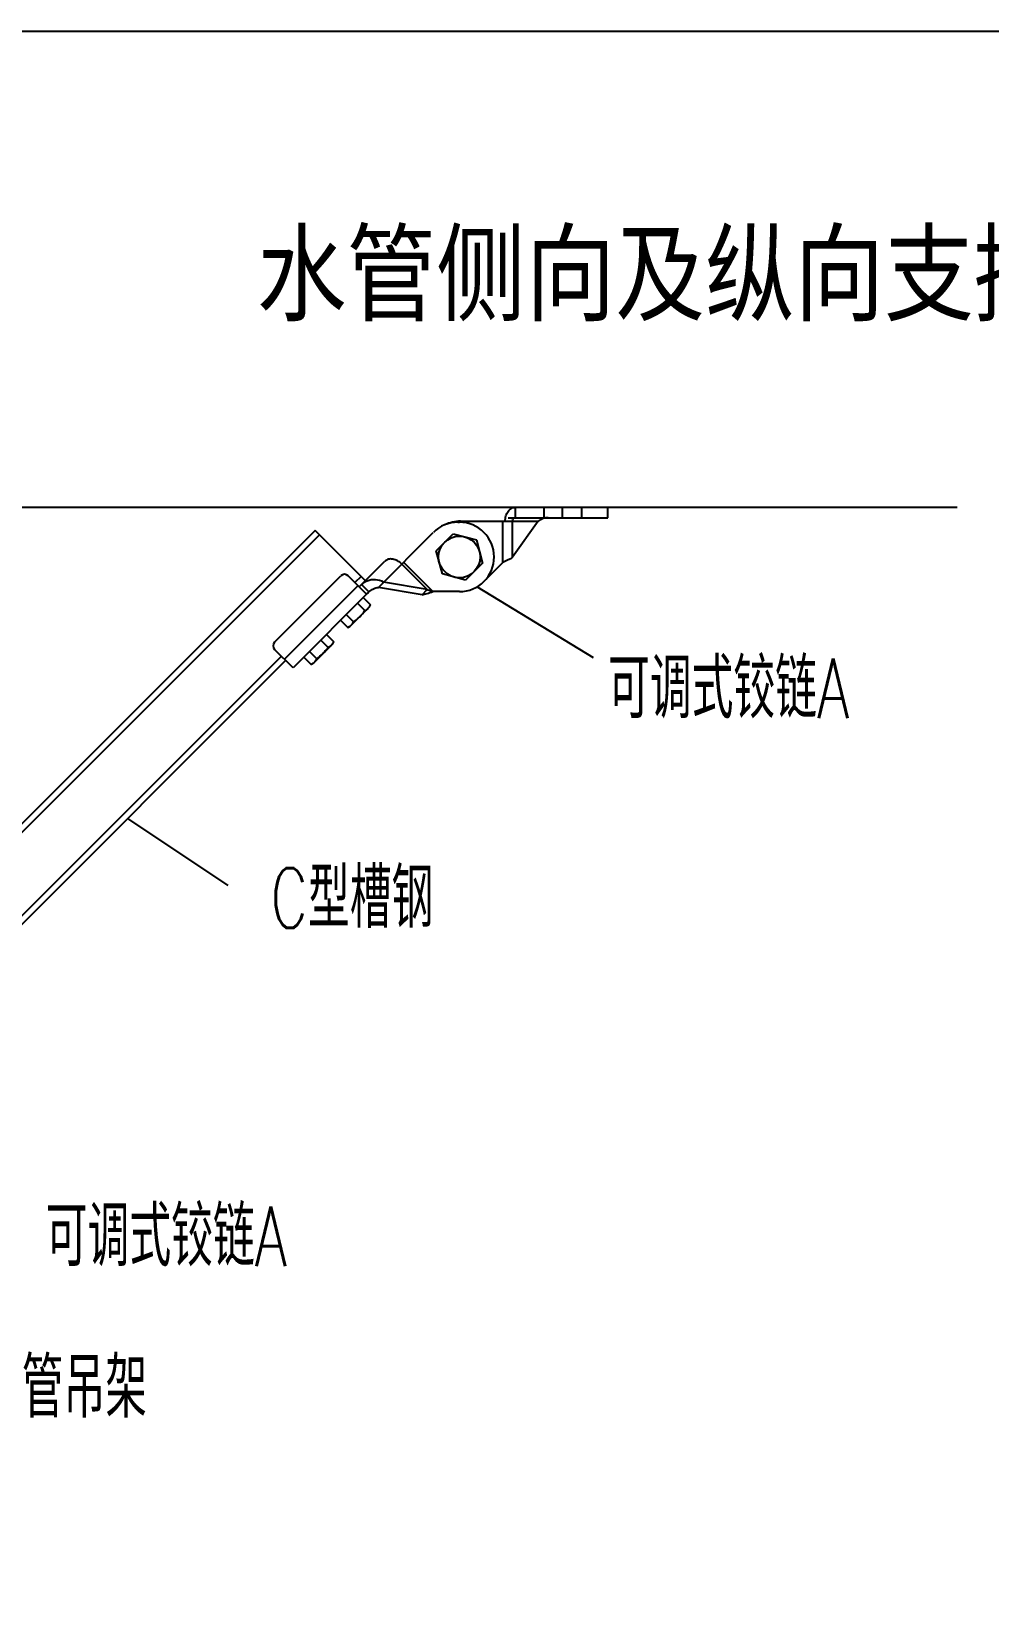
# Model space of a CAD drawing. Extents: x 1031190 to 1725648, y 733081 to 1571294.
# Drawn here: x 1157193 to 1163609, y 1246313 to 1256793 of the extents above; entities that cross this region are included whole.
import ezdxf

# ---------------------------------------------------------------- set-up
doc = ezdxf.new("R2010")
doc.units = 0
doc.header["$LTSCALE"] = 1000
doc.header["$MEASUREMENT"] = 0
doc.layers.add('bz', color=2, linetype='Continuous')
doc.layers.add('W_DIM', color=4, linetype='Continuous')
doc.styles.get("Standard").update_dxf_attribs({"font": 'gbenor.shx', "bigfont": 'gbcbig.shx'})
doc.styles.add('wwp100', font='txt.shx', dxfattribs={"width": 0.7, "height": 400, "bigfont": 'hztxt.shx'})
doc.styles.add('中西文等高字体', font='HZTXT_E.shx', dxfattribs={"width": 0.7, "height": 4, "bigfont": 'hztxt.shx'})
doc.dimstyles.get("Standard").update_dxf_attribs({"dimtxt": 0.18, "dimasz": 0.18, "dimexe": 0.18, "dimexo": 0.0625, "dimgap": 0.09, "dimtad": 0, "dimtih": 1, "dimtoh": 1, "dimdec": 4, "dimzin": 0, "dimdsep": 46, "dimtxsty": 'Standard', "dimcen": 0.09, "dimadec": 0, "dimazin": 0, "dimtfac": 1, "dimtdec": 4, "dimtofl": 0, "dimtmove": 0, "dimatfit": 3, "dimfxl": 0, "dimtolj": 1, "dimtzin": 0, "dimarcsym": 0})

msp = doc.modelspace()

# ---------------------------------------------------------------- linework, layer by layer
at = {"linetype": 'Continuous'}
for p, q in [((1160431.4, 1253606.4), (1160431.4, 1253536.7)), ((1160431.4, 1253606.4), (1161052, 1253606.4)), ((1160623.5, 1253606.4), (1160623.5, 1253536.7)), ((1160746.7, 1253606.4), (1160746.7, 1253536.7)), ((1160877.8, 1253536.7), (1160877.8, 1253606.4)), ((1161052, 1253536.7), (1161052, 1253606.4)), ((1160048.7, 1253506.3), (1160058.9, 1253506.3)), ((1160066, 1253513.5), (1160586.1, 1253513.5)), ((1160349.3, 1253235.8), (1160349.3, 1253513.5)), ((1160384.9, 1253536.7), (1160431.4, 1253536.7)), ((1160586.1, 1253513.5), (1160415, 1253271.5)), ((1160415, 1253271.5), (1160415, 1253513.5)), ((1160431.4, 1253536.7), (1161052, 1253536.7)), ((1159092.8, 1253451.5), (1155908, 1250266.7)), ((1159121.5, 1253422.8), (1155936.7, 1250237.9)), ((1159429.6, 1253114.8), (1159092.8, 1253451.5)), ((1159516.7, 1253070.5), (1159884.4, 1253438.2)), ((1159903.4, 1253315.6), (1160017.2, 1253429.4)), ((1160017.2, 1253429.4), (1160172.7, 1253387.8)), ((1160172.7, 1253387.8), (1160214.3, 1253232.3)), ((1159388.5, 1253073.7), (1159560.4, 1253245.6)), ((1159945.1, 1253160.1), (1159903.4, 1253315.6)), ((1158821.7, 1252704.1), (1159265.3, 1253147.6)), ((1159435.4, 1253026.8), (1159314.6, 1253147.6)), ((1159400.8, 1253143.5), (1159359.7, 1253102.4)), ((1159672.6, 1253226.3), (1159843.7, 1253055.2)), ((1159880.5, 1253041.6), (1159684.2, 1253238)), ((1160100.5, 1253118.5), (1159945.1, 1253160.1)), ((1160214.3, 1253232.3), (1160100.5, 1253118.5)), ((1160349.3, 1253235.8), (1160223.1, 1253109.7)), ((1158887.5, 1252589.1), (1159380.3, 1253081.9)), ((1159453, 1253039.6), (1158945, 1252531.6)), ((1159453, 1253039.6), (1159403.7, 1253088.9)), ((1159808.8, 1253020.4), (1159516.7, 1253070.5)), ((1159843.7, 1253055.2), (1159551.6, 1253105.4)), ((1159808.8, 1253020.4), (1159843.7, 1253055.2)), ((1160058.9, 1253041.6), (1159880.5, 1253041.6)), ((1159326.1, 1252807.6), (1159457.5, 1252939)), ((1159377.1, 1252963.8), (1159426, 1252914.9)), ((1159415.1, 1253001.7), (1159464, 1252952.9)), ((1159457.5, 1252939), (1159464, 1252952.9)), ((1159263.3, 1252850), (1159312.2, 1252801.1)), ((1159301.3, 1252887.9), (1159350.1, 1252839)), ((1159168.7, 1252755.3), (1159217.5, 1252706.4)), ((1159326.1, 1252807.6), (1159312.2, 1252801.1)), ((1158945, 1252531.6), (1158821.7, 1252654.8)), ((1159054.9, 1252641.5), (1159103.7, 1252592.6)), ((1159079.7, 1252561.2), (1159211.1, 1252692.6)), ((1159130.7, 1252717.4), (1159179.6, 1252668.5)), ((1159211.1, 1252692.6), (1159217.5, 1252706.4)), ((1158866.9, 1252609.6), (1156749.9, 1250492.6)), ((1158895.7, 1252580.9), (1156778.6, 1250463.8)), ((1159016.9, 1252603.6), (1159065.8, 1252554.7)), ((1159079.7, 1252561.2), (1159065.8, 1252554.7))]:
    msp.add_line(p, q, dxfattribs=at)
msp.add_lwpolyline([(1152561.3, 1256792.8), (1171561.9, 1256792.8), (1171557.7, 1241937.5), (1152561.3, 1241937.5)], close=True)
msp.add_circle((1160058.9, 1253274), 139.4, dxfattribs=at)
for centre, radius, start, end in [((1160048.7, 1253274), 232.3, 90, 135), ((1160066, 1253281.1), 232.3, 90, 117.00029), ((1160058.9, 1253274), 232.3, 270, 90), ((1159289.9, 1253123), 34.8, 45, 135), ((1158846.4, 1252679.4), 34.8, 135, 225)]:
    msp.add_arc(centre, radius, start, end, dxfattribs=at)
for points, knots in [([(1160365.7, 1253513.5), (1160365.7, 1253525.4), (1160368.8, 1253548.7), (1160382.6, 1253579.1), (1160404, 1253600.7), (1160422.7, 1253606.4), (1160431.4, 1253606.4)], [0, 0, 0, 0, 0.2879693, 0.555344, 0.7905333, 1, 1, 1, 1]), ([(1160415, 1253513.5), (1160415, 1253519.2), (1160417.2, 1253529.8), (1160426.9, 1253536.7), (1160431.4, 1253536.7)], [0, 0, 0, 0, 0.5597603, 1, 1, 1, 1]), ([(1160624.5, 1253532.7), (1160620.9, 1253531.6), (1160607.2, 1253526.9), (1160594.6, 1253519.6), (1160586.1, 1253513.5)], [0, 0, 0, 0, 0.2652356, 1, 1, 1, 1]), ([(1159672.6, 1253226.3), (1159664.1, 1253234.8), (1159645.5, 1253249), (1159614.2, 1253260.8), (1159583.8, 1253261), (1159566.5, 1253251.7), (1159560.4, 1253245.6)], [0, 0, 0, 0, 0.2879707, 0.5553439, 0.7905323, 1, 1, 1, 1]), ([(1160415, 1253271.5), (1160405.4, 1253264.8), (1160383.6, 1253252.6), (1160361.2, 1253241.6), (1160349.3, 1253235.8)], [0, 0, 0, 0, 0.4682186, 1, 1, 1, 1]), ([(1159440.6, 1253112.8), (1159437.1, 1253111.4), (1159423.7, 1253105.5), (1159411.5, 1253096.7), (1159403.7, 1253088.9)], [0, 0, 0, 0, 0.2529073, 1, 1, 1, 1]), ([(1159453, 1253039.6), (1159449.4, 1253036), (1159445.7, 1253031.7), (1159437, 1253025.2), (1159435.4, 1253026.8)], [0, 0, 0, 0, 0.6932466, 1, 1, 1, 1]), ([(1159551.6, 1253105.4), (1159534.5, 1253113.6), (1159497.3, 1253124.3), (1159458.2, 1253119.6), (1159440.6, 1253112.8)], [0, 0, 0, 0, 0.5007687, 1, 1, 1, 1]), ([(1159453, 1253039.6), (1159461.8, 1253048.5), (1159482.1, 1253062.3), (1159505.5, 1253068.7), (1159516.7, 1253070.5)], [0, 0, 0, 0, 0.5225162, 1, 1, 1, 1]), ([(1159808.8, 1253020.4), (1159820.3, 1253022.5), (1159844.4, 1253029.2), (1159868, 1253037.3), (1159880.5, 1253041.6)], [0, 0, 0, 0, 0.4682186, 1, 1, 1, 1]), ([(1159880.5, 1253041.6), (1159877.3, 1253042.7), (1159864.9, 1253046.7), (1159852.5, 1253051.1), (1159843.7, 1253055.2)], [0, 0, 0, 0, 0.254643, 1, 1, 1, 1]), ([(1159448.7, 1252930.2), (1159450.3, 1252931.8), (1159456.4, 1252938.6), (1159461, 1252946.6), (1159464, 1252952.9)], [0, 0, 0, 0, 0.2463224, 1, 1, 1, 1]), ([(1159334.9, 1252816.4), (1159336.5, 1252818), (1159342.6, 1252824.8), (1159347.2, 1252832.8), (1159350.1, 1252839)], [0, 0, 0, 0, 0.2463224, 1, 1, 1, 1]), ([(1159426, 1252914.9), (1159428.1, 1252915.9), (1159436.3, 1252920), (1159443.9, 1252925.4), (1159448.7, 1252930.2)], [0, 0, 0, 0, 0.2556987, 1, 1, 1, 1]), ([(1159312.2, 1252801.1), (1159313.4, 1252801.7), (1159317.9, 1252803.9), (1159322.3, 1252806.4), (1159325.4, 1252808.6)], [0, 0, 0, 0, 0.2533457, 1, 1, 1, 1]), ([(1159179.6, 1252668.5), (1159181.7, 1252669.5), (1159189.9, 1252673.6), (1159197.5, 1252679), (1159202.3, 1252683.8)], [0, 0, 0, 0, 0.2556987, 1, 1, 1, 1]), ([(1159202.3, 1252683.8), (1159203.9, 1252685.4), (1159210, 1252692.2), (1159214.6, 1252700.2), (1159217.5, 1252706.4)], [0, 0, 0, 0, 0.2463224, 1, 1, 1, 1]), ([(1159065.8, 1252554.7), (1159067, 1252555.2), (1159071.5, 1252557.5), (1159075.9, 1252560), (1159079, 1252562.1)], [0, 0, 0, 0, 0.2533457, 1, 1, 1, 1]), ([(1159088.5, 1252570), (1159090.1, 1252571.6), (1159096.2, 1252578.4), (1159100.8, 1252586.4), (1159103.7, 1252592.6)], [0, 0, 0, 0, 0.2463224, 1, 1, 1, 1])]:
    msp.add_open_spline(points, degree=3, knots=knots, dxfattribs=at)
for points in [[(1160653, 1253536.7), (1160643.4, 1253536.7), (1160633.7, 1253535.3), (1160624.5, 1253532.7)], [(1159350.1, 1252839), (1159364.9, 1252849.3), (1159379.1, 1252860.6), (1159391.8, 1252873.3)], [(1159391.8, 1252873.3), (1159404.5, 1252886), (1159415.8, 1252900.1), (1159426, 1252914.9)], [(1159325.4, 1252808.6), (1159328.8, 1252810.9), (1159332, 1252813.5), (1159334.9, 1252816.4)], [(1159103.7, 1252592.6), (1159118.5, 1252602.9), (1159132.7, 1252614.2), (1159145.4, 1252626.9)], [(1159145.4, 1252626.9), (1159158.1, 1252639.6), (1159169.4, 1252653.7), (1159179.6, 1252668.5)], [(1159079, 1252562.1), (1159082.4, 1252564.5), (1159085.6, 1252567.1), (1159088.5, 1252570)]]:
    msp.add_open_spline(points, degree=3, dxfattribs=at)
at = {"layer": 'bz'}
msp.add_line((1153126.6, 1253606.4), (1163391, 1253606.4), dxfattribs=at)

# ---------------------------------------------------------------- texts
at = {"layer": 'bz', "color": 7, "style": '中西文等高字体'}
msp.add_text('水管侧向及纵向支撑', height=600, dxfattribs=at).set_placement((1158702.9, 1254851.6))
at = {"layer": 'W_DIM', "color": 7, "style": 'wwp100', "width": 0.7}
for s, p in [('可调式铰链A', (1161053.2, 1252193.7)), ('C型槽钢', (1158793.2, 1250791)), ('可调式铰链A', (1157289, 1248525.8)), ('U型管吊架', (1156584.2, 1247512.5))]:
    msp.add_text(s, height=400, dxfattribs=at).set_placement(p)

# ---------------------------------------------------------------- leaders
for points in [[(1160177.1, 1253074), (1160953.9, 1252600.3)], [(1157837.1, 1251522.3), (1158508.2, 1251075.1)]]:
    msp.add_leader(points, dimstyle='Standard', override={"dimgap": 20, "dimtad": 0})

doc.saveas('drawing.dxf')
